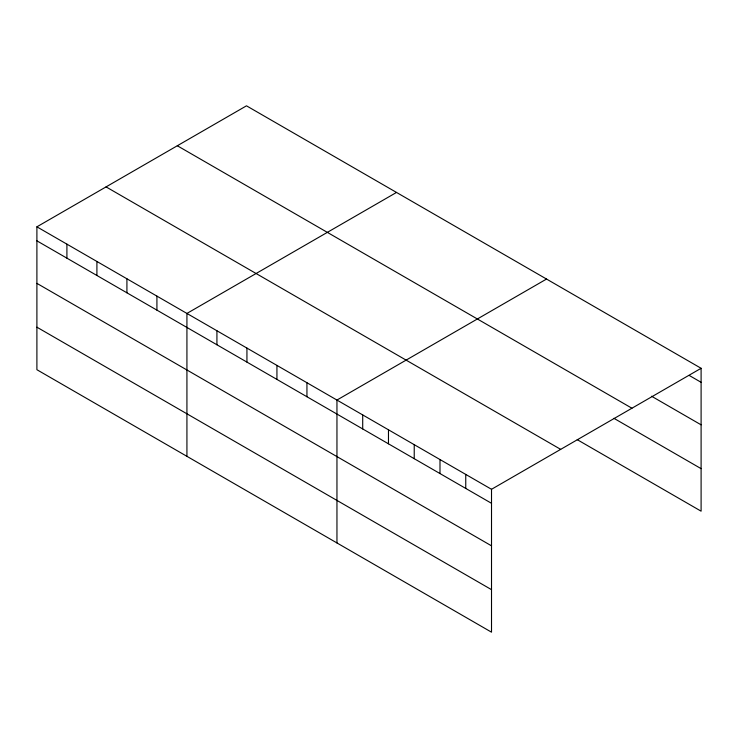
<?xml version="1.0" encoding="UTF-8"?>
<svg xmlns="http://www.w3.org/2000/svg" width="738" height="738" viewBox="0 0 738 738"><rect width="100%" height="100%" fill="white"/><g stroke="black" fill="none" stroke-linecap="round" stroke-linejoin="round"><path stroke-width="1.11" d="M36.9 226.824L491.517 489.294L491.517 632.18L36.9 369.71L36.9 226.824L246.483 105.82L701.1 368.29L701.1 511.176L577.245 439.673M396.509 192.433L186.926 313.438L186.926 456.324M546.526 279.056L336.952 400.051L336.952 542.937M491.517 489.294L701.1 368.29M689.209 375.439L701.1 382.302M651.562 396.232L701.1 424.83M177.323 145.755L631.94 408.225M613.905 418.308L701.1 468.648M106.06 186.889L560.677 449.359M36.9 240.837L491.517 503.307M36.9 283.364L491.517 545.834M36.9 327.183L491.517 589.653M465.752 474.423L465.752 488.436M439.996 459.543L439.996 473.556M414.23 444.673L414.23 458.685M388.474 429.802L388.474 443.815M362.709 414.922L362.709 428.935M306.943 382.727L306.943 396.74M276.934 365.402L276.934 379.415M246.935 348.087L246.935 362.1M216.926 330.762L216.926 344.775M156.917 296.113L156.917 310.126M126.918 278.789L126.918 292.801M96.909 261.464L96.909 275.477M66.909 244.149L66.909 258.152"/></g></svg>
